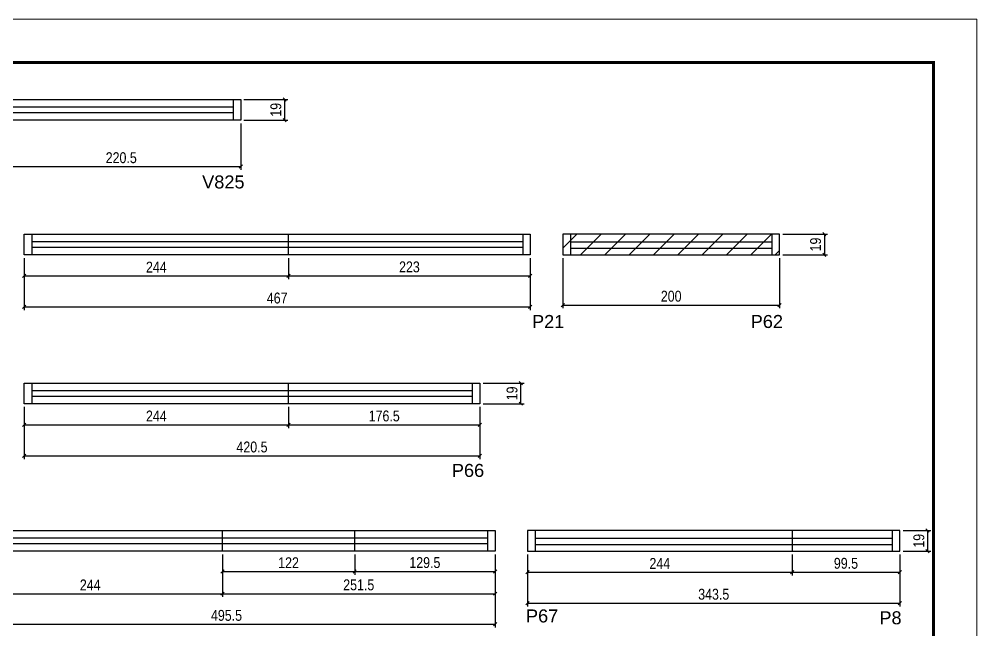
# Model space of a CAD drawing. Extents: x 1959 to 8212, y 239 to 4735.
# Drawn here: x 5744 to 6627, y 1875 to 2438 of the extents above; entities that cross this region are included whole.
import ezdxf

# ---------------------------------------------------------------- set-up
doc = ezdxf.new("R2010")
doc.units = 0
doc.linetypes.add('DASHED', pattern=[0.75, 0.5, -0.25])
for name, color, linetype in [('5', 5, 'Continuous'), ('COTA', 241, 'Continuous'), ('Painéis', 200, 'Continuous'), ('SARR_2.2x7', 40, 'Continuous')]:
    doc.layers.add(name, color=color, linetype=linetype)
for name, color, linetype, lineweight in [('Folhas', 255, 'Continuous', 9), ('REAPROVEITAMENTO', 251, 'Continuous', 9), ('SARRAFO DE PRESSAO', 251, 'DASHED', 9)]:
    doc.layers.add(name, color=color, linetype=linetype, lineweight=lineweight)
doc.styles.add('COTA TECNICA', font='techl___.ttf', dxfattribs={"height": 10})
doc.styles.add('COTA TECNICA-50', font='techl___.ttf', dxfattribs={"height": 10})
doc.styles.get("Standard").update_dxf_attribs({"font": 'arial.ttf'})
doc.dimstyles.new('COTA PAINEL-50', dxfattribs={"dimtxt": 10, "dimasz": 3, "dimexe": 3, "dimexo": 3, "dimgap": 3, "dimtad": 1, "dimdec": 1, "dimzin": 12, "dimdsep": 46, "dimtxsty": 'COTA TECNICA-50', "dimblk1": 'OBLIQUE', "dimblk2": 'OBLIQUE', "dimsah": 1, "dimcen": 0.9, "dimclrd": 4, "dimclre": 4, "dimclrt": 240, "dimadec": 1, "dimazin": 3, "dimtfac": 1, "dimtdec": 1, "dimtmove": 0, "dimatfit": 3, "dimfxl": 1, "dimtolj": 1, "dimtzin": 12, "dimarcsym": 0})
doc.dimstyles.new('PAINEL', dxfattribs={"dimtxt": 10, "dimasz": 3, "dimexe": 3, "dimexo": 3, "dimgap": 3, "dimtad": 1, "dimdec": 1, "dimzin": 12, "dimdsep": 46, "dimtxsty": 'COTA TECNICA', "dimblk1": 'OBLIQUE', "dimblk2": 'OBLIQUE', "dimsah": 1, "dimcen": 0.9, "dimclrd": 4, "dimclre": 4, "dimclrt": 240, "dimadec": 1, "dimazin": 3, "dimtfac": 1, "dimtdec": 1, "dimtmove": 0, "dimatfit": 3, "dimfxl": 1, "dimtolj": 1, "dimtzin": 12, "dimarcsym": 0})

# ---------------------------------------------------------------- blocks, each defined once
blk = doc.blocks.new('9999999999')
at = {"layer": 'Folhas'}
blk.add_lwpolyline([(98138.98, 34190.21), (99623.98, 34190.21), (99623.98, 35240.21), (98138.98, 35240.21)], close=True, dxfattribs=at)
at = {"layer": 'Folhas', "color": 30, "const_width": 3}
blk.add_lwpolyline([(98213.98, 34230.21), (99583.98, 34230.21), (99583.98, 35200.21), (98213.98, 35200.21)], close=True, dxfattribs=at)
blk = doc.blocks.new('_Oblique')
at = {"color": 0, "linetype": 'ByBlock', "lineweight": -2}
blk.add_line((-0.5, -0.5), (0.5, 0.5), dxfattribs=at)
blk = doc.blocks.new('*D1192')
at = {"layer": 'COTA', "color": 4, "lineweight": -2, "transparency": 16777216}
for p, q in [((5727.65, 2341.94), (5727.65, 2299.08)), ((5948.15, 2341.94), (5948.15, 2299.08)), ((5727.65, 2302.08), (5948.15, 2302.08))]:
    blk.add_line(p, q, dxfattribs=at)
at = {"layer": 'Defpoints', "color": 0, "transparency": 16777216}
for p in [(5727.65, 2344.94), (5948.15, 2344.94), (5948.15, 2302.08)]:
    blk.add_point(p, dxfattribs=at)
at = {"layer": 'COTA', "color": 4, "lineweight": -2, "transparency": 16777216, "xscale": 3, "yscale": 3, "zscale": 3, "rotation": 180}
blk.add_blockref('_Oblique', (5727.65, 2302.08), dxfattribs=at)
at = {"layer": 'COTA', "color": 4, "lineweight": -2, "transparency": 16777216, "xscale": 3, "yscale": 3, "zscale": 3}
blk.add_blockref('_Oblique', (5948.15, 2302.08), dxfattribs=at)
at = {"layer": 'COTA', "color": 240, "transparency": 16777216, "insert": (5837.9, 2310.19), "char_height": 10, "attachment_point": 5, "style": 'COTA TECNICA'}
blk.add_mtext('\\A1;220.5', dxfattribs=at)
blk = doc.blocks.new('*D1189')
at = {"layer": 'COTA', "color": 4, "lineweight": -2, "transparency": 16777216}
for p, q in [((5951.15, 2363.94), (5991.67, 2363.94)), ((5988.67, 2363.94), (5988.67, 2344.94)), ((5951.15, 2344.94), (5991.67, 2344.94))]:
    blk.add_line(p, q, dxfattribs=at)
at = {"layer": 'Defpoints', "color": 0, "transparency": 16777216}
for p in [(5948.15, 2363.94), (5948.15, 2344.94), (5988.67, 2344.94)]:
    blk.add_point(p, dxfattribs=at)
at = {"layer": 'COTA', "color": 4, "lineweight": -2, "transparency": 16777216, "xscale": 3, "yscale": 3, "zscale": 3}
for p, rotation in [((5988.67, 2363.94), 90), ((5988.67, 2344.94), 270)]:
    blk.add_blockref('_Oblique', p, dxfattribs=dict(at, rotation=rotation))
at = {"layer": 'COTA', "color": 240, "transparency": 16777216, "insert": (5980.58, 2354.44), "char_height": 10, "attachment_point": 5, "rotation": 90, "style": 'COTA TECNICA'}
blk.add_mtext('\\A1;19', dxfattribs=at)
blk = doc.blocks.new('*D1194')
at = {"layer": 'COTA', "color": 4, "lineweight": -2, "transparency": 16777216}
for p, q in [((5748.27, 2217.69), (5748.27, 2169.61)), ((6215.27, 2217.69), (6215.27, 2169.61)), ((5748.27, 2172.61), (6215.27, 2172.61))]:
    blk.add_line(p, q, dxfattribs=at)
at = {"layer": 'Defpoints', "color": 0, "transparency": 16777216}
for p in [(5748.27, 2220.69), (6215.27, 2220.69), (6215.27, 2172.61)]:
    blk.add_point(p, dxfattribs=at)
at = {"layer": 'COTA', "color": 4, "lineweight": -2, "transparency": 16777216, "xscale": 3, "yscale": 3, "zscale": 3, "rotation": 180}
blk.add_blockref('_Oblique', (5748.27, 2172.61), dxfattribs=at)
at = {"layer": 'COTA', "color": 4, "lineweight": -2, "transparency": 16777216, "xscale": 3, "yscale": 3, "zscale": 3}
blk.add_blockref('_Oblique', (6215.27, 2172.61), dxfattribs=at)
at = {"layer": 'COTA', "color": 240, "transparency": 16777216, "insert": (5981.77, 2180.71), "char_height": 10, "attachment_point": 5, "style": 'COTA TECNICA'}
blk.add_mtext('\\A1;467', dxfattribs=at)
blk = doc.blocks.new('*D1201')
at = {"layer": 'COTA', "color": 4, "lineweight": -2, "transparency": 16777216}
for p, q in [((5748.27, 2217.69), (5748.27, 2198.23)), ((5992.27, 2217.69), (5992.27, 2198.23)), ((5748.27, 2201.23), (5992.27, 2201.23))]:
    blk.add_line(p, q, dxfattribs=at)
at = {"layer": 'Defpoints', "color": 0, "transparency": 16777216}
for p in [(5748.27, 2220.69), (5992.27, 2220.69), (5992.27, 2201.23)]:
    blk.add_point(p, dxfattribs=at)
at = {"layer": 'COTA', "color": 4, "lineweight": -2, "transparency": 16777216, "xscale": 3, "yscale": 3, "zscale": 3, "rotation": 180}
blk.add_blockref('_Oblique', (5748.27, 2201.23), dxfattribs=at)
at = {"layer": 'COTA', "color": 4, "lineweight": -2, "transparency": 16777216, "xscale": 3, "yscale": 3, "zscale": 3}
blk.add_blockref('_Oblique', (5992.27, 2201.23), dxfattribs=at)
at = {"layer": 'COTA', "color": 240, "transparency": 16777216, "insert": (5870.27, 2209.3), "char_height": 10, "attachment_point": 5, "style": 'COTA TECNICA'}
blk.add_mtext('\\A1;244', dxfattribs=at)
blk = doc.blocks.new('*D1202')
at = {"layer": 'COTA', "color": 4, "lineweight": -2, "transparency": 16777216}
for p, q in [((5992.27, 2217.69), (5992.27, 2198.23)), ((6215.27, 2217.69), (6215.27, 2198.23)), ((5992.27, 2201.23), (6215.27, 2201.23))]:
    blk.add_line(p, q, dxfattribs=at)
at = {"layer": 'Defpoints', "color": 0, "transparency": 16777216}
for p in [(5992.27, 2220.69), (6215.27, 2220.69), (6215.27, 2201.23)]:
    blk.add_point(p, dxfattribs=at)
at = {"layer": 'COTA', "color": 4, "lineweight": -2, "transparency": 16777216, "xscale": 3, "yscale": 3, "zscale": 3, "rotation": 180}
blk.add_blockref('_Oblique', (5992.27, 2201.23), dxfattribs=at)
at = {"layer": 'COTA', "color": 4, "lineweight": -2, "transparency": 16777216, "xscale": 3, "yscale": 3, "zscale": 3}
blk.add_blockref('_Oblique', (6215.27, 2201.23), dxfattribs=at)
at = {"layer": 'COTA', "color": 240, "transparency": 16777216, "insert": (6103.77, 2209.45), "char_height": 10, "attachment_point": 5, "style": 'COTA TECNICA'}
blk.add_mtext('\\A1;223', dxfattribs=at)
blk = doc.blocks.new('*D1200')
at = {"layer": 'COTA', "color": 4, "linetype": 'ByBlock', "lineweight": -2, "transparency": 16777216}
for p, q in [((6245.27, 2217.69), (6245.27, 2171.32)), ((6445.27, 2217.69), (6445.27, 2171.32)), ((6245.27, 2174.32), (6445.27, 2174.32))]:
    blk.add_line(p, q, dxfattribs=at)
at = {"layer": 'Defpoints', "color": 0, "linetype": 'ByBlock', "transparency": 16777216}
for p in [(6245.27, 2220.69), (6445.27, 2220.69), (6445.27, 2174.32)]:
    blk.add_point(p, dxfattribs=at)
at = {"layer": 'COTA', "color": 4, "linetype": 'ByBlock', "lineweight": -2, "transparency": 16777216, "xscale": 3, "yscale": 3, "zscale": 3, "rotation": 180}
blk.add_blockref('_Oblique', (6245.27, 2174.32), dxfattribs=at)
at = {"layer": 'COTA', "color": 4, "linetype": 'ByBlock', "lineweight": -2, "transparency": 16777216, "xscale": 3, "yscale": 3, "zscale": 3}
blk.add_blockref('_Oblique', (6445.27, 2174.32), dxfattribs=at)
at = {"layer": 'COTA', "color": 240, "linetype": 'ByBlock', "transparency": 16777216, "insert": (6345.27, 2182.42), "char_height": 10, "attachment_point": 5, "style": 'COTA TECNICA-50'}
blk.add_mtext('\\A1;200', dxfattribs=at)
blk = doc.blocks.new('*D1199')
at = {"layer": 'COTA', "color": 4, "lineweight": -2, "transparency": 16777216}
for p, q in [((6448.27, 2239.69), (6489.59, 2239.69)), ((6486.59, 2239.69), (6486.59, 2220.69)), ((6448.27, 2220.69), (6489.59, 2220.69))]:
    blk.add_line(p, q, dxfattribs=at)
at = {"layer": 'Defpoints', "color": 0, "transparency": 16777216}
for p in [(6445.27, 2239.69), (6445.27, 2220.69), (6486.59, 2220.69)]:
    blk.add_point(p, dxfattribs=at)
at = {"layer": 'COTA', "color": 4, "lineweight": -2, "transparency": 16777216, "xscale": 3, "yscale": 3, "zscale": 3}
for p, rotation in [((6486.59, 2239.69), 90), ((6486.59, 2220.69), 270)]:
    blk.add_blockref('_Oblique', p, dxfattribs=dict(at, rotation=rotation))
at = {"layer": 'COTA', "color": 240, "transparency": 16777216, "insert": (6478.51, 2230.19), "char_height": 10, "attachment_point": 5, "rotation": 90, "style": 'COTA TECNICA'}
blk.add_mtext('\\A1;19', dxfattribs=at)
blk = doc.blocks.new('*D1209')
at = {"layer": 'COTA', "color": 4, "lineweight": -2, "transparency": 16777216}
for p, q in [((5748.27, 2080.31), (5748.27, 2032.22)), ((6168.77, 2080.31), (6168.77, 2032.22)), ((5748.27, 2035.22), (6168.77, 2035.22))]:
    blk.add_line(p, q, dxfattribs=at)
at = {"layer": 'Defpoints', "color": 0, "transparency": 16777216}
for p in [(5748.27, 2083.31), (6168.77, 2083.31), (6168.77, 2035.22)]:
    blk.add_point(p, dxfattribs=at)
at = {"layer": 'COTA', "color": 4, "lineweight": -2, "transparency": 16777216, "xscale": 3, "yscale": 3, "zscale": 3, "rotation": 180}
blk.add_blockref('_Oblique', (5748.27, 2035.22), dxfattribs=at)
at = {"layer": 'COTA', "color": 4, "lineweight": -2, "transparency": 16777216, "xscale": 3, "yscale": 3, "zscale": 3}
blk.add_blockref('_Oblique', (6168.77, 2035.22), dxfattribs=at)
at = {"layer": 'COTA', "color": 240, "transparency": 16777216, "insert": (5958.52, 2043.33), "char_height": 10, "attachment_point": 5, "style": 'COTA TECNICA'}
blk.add_mtext('\\A1;420.5', dxfattribs=at)
blk = doc.blocks.new('*D1214')
at = {"layer": 'COTA', "color": 4, "lineweight": -2, "transparency": 16777216}
for p, q in [((5748.27, 2080.31), (5748.27, 2060.85)), ((5992.27, 2080.31), (5992.27, 2060.85)), ((5748.27, 2063.85), (5992.27, 2063.85))]:
    blk.add_line(p, q, dxfattribs=at)
at = {"layer": 'Defpoints', "color": 0, "transparency": 16777216}
for p in [(5748.27, 2083.31), (5992.27, 2083.31), (5992.27, 2063.85)]:
    blk.add_point(p, dxfattribs=at)
at = {"layer": 'COTA', "color": 4, "lineweight": -2, "transparency": 16777216, "xscale": 3, "yscale": 3, "zscale": 3, "rotation": 180}
blk.add_blockref('_Oblique', (5748.27, 2063.85), dxfattribs=at)
at = {"layer": 'COTA', "color": 4, "lineweight": -2, "transparency": 16777216, "xscale": 3, "yscale": 3, "zscale": 3}
blk.add_blockref('_Oblique', (5992.27, 2063.85), dxfattribs=at)
at = {"layer": 'COTA', "color": 240, "transparency": 16777216, "insert": (5870.27, 2071.92), "char_height": 10, "attachment_point": 5, "style": 'COTA TECNICA'}
blk.add_mtext('\\A1;244', dxfattribs=at)
blk = doc.blocks.new('*D1215')
at = {"layer": 'COTA', "color": 4, "lineweight": -2, "transparency": 16777216}
for p, q in [((5992.27, 2080.31), (5992.27, 2060.85)), ((6168.77, 2080.31), (6168.77, 2060.85)), ((5992.27, 2063.85), (6168.77, 2063.85))]:
    blk.add_line(p, q, dxfattribs=at)
at = {"layer": 'Defpoints', "color": 0, "transparency": 16777216}
for p in [(5992.27, 2083.31), (6168.77, 2083.31), (6168.77, 2063.85)]:
    blk.add_point(p, dxfattribs=at)
at = {"layer": 'COTA', "color": 4, "lineweight": -2, "transparency": 16777216, "xscale": 3, "yscale": 3, "zscale": 3, "rotation": 180}
blk.add_blockref('_Oblique', (5992.27, 2063.85), dxfattribs=at)
at = {"layer": 'COTA', "color": 4, "lineweight": -2, "transparency": 16777216, "xscale": 3, "yscale": 3, "zscale": 3}
blk.add_blockref('_Oblique', (6168.77, 2063.85), dxfattribs=at)
at = {"layer": 'COTA', "color": 240, "transparency": 16777216, "insert": (6080.52, 2071.95), "char_height": 10, "attachment_point": 5, "style": 'COTA TECNICA'}
blk.add_mtext('\\A1;176.5', dxfattribs=at)
blk = doc.blocks.new('*D1216')
at = {"layer": 'COTA', "color": 4, "lineweight": -2, "transparency": 16777216}
for p, q in [((6171.77, 2102.31), (6209.55, 2102.31)), ((6206.55, 2083.31), (6206.55, 2102.31)), ((6171.77, 2083.31), (6209.55, 2083.31))]:
    blk.add_line(p, q, dxfattribs=at)
at = {"layer": 'Defpoints', "color": 0, "transparency": 16777216}
for p in [(6168.77, 2102.31), (6206.55, 2102.31), (6168.77, 2083.31)]:
    blk.add_point(p, dxfattribs=at)
at = {"layer": 'COTA', "color": 4, "lineweight": -2, "transparency": 16777216, "xscale": 3, "yscale": 3, "zscale": 3}
for p, rotation in [((6206.55, 2102.31), 90), ((6206.55, 2083.31), 270)]:
    blk.add_blockref('_Oblique', p, dxfattribs=dict(at, rotation=rotation))
at = {"layer": 'COTA', "color": 240, "transparency": 16777216, "insert": (6198.46, 2092.81), "char_height": 10, "attachment_point": 5, "rotation": 90, "style": 'COTA TECNICA'}
blk.add_mtext('\\A1;19', dxfattribs=at)
blk = doc.blocks.new('*D1219')
at = {"layer": 'COTA', "color": 4, "lineweight": -2, "transparency": 16777216}
for p, q in [((5687.27, 1944.34), (5687.27, 1876.83)), ((6182.77, 1944.34), (6182.77, 1876.83)), ((5687.27, 1879.83), (6182.77, 1879.83))]:
    blk.add_line(p, q, dxfattribs=at)
at = {"layer": 'Defpoints', "color": 0, "transparency": 16777216}
for p in [(5687.27, 1947.34), (6182.77, 1947.34), (6182.77, 1879.83)]:
    blk.add_point(p, dxfattribs=at)
at = {"layer": 'COTA', "color": 4, "lineweight": -2, "transparency": 16777216, "xscale": 3, "yscale": 3, "zscale": 3, "rotation": 180}
blk.add_blockref('_Oblique', (5687.27, 1879.83), dxfattribs=at)
at = {"layer": 'COTA', "color": 4, "lineweight": -2, "transparency": 16777216, "xscale": 3, "yscale": 3, "zscale": 3}
blk.add_blockref('_Oblique', (6182.77, 1879.83), dxfattribs=at)
at = {"layer": 'COTA', "color": 240, "transparency": 16777216, "insert": (5935.02, 1887.97), "char_height": 10, "attachment_point": 5, "style": 'COTA TECNICA'}
blk.add_mtext('\\A1;495.5', dxfattribs=at)
blk = doc.blocks.new('*D1225')
at = {"layer": 'COTA', "color": 4, "lineweight": -2, "transparency": 16777216}
for p, q in [((5687.27, 1944.34), (5687.27, 1905.03)), ((5931.27, 1944.34), (5931.27, 1905.03)), ((5687.27, 1908.03), (5931.27, 1908.03))]:
    blk.add_line(p, q, dxfattribs=at)
at = {"layer": 'Defpoints', "color": 0, "transparency": 16777216}
for p in [(5687.27, 1947.34), (5931.27, 1947.34), (5931.27, 1908.03)]:
    blk.add_point(p, dxfattribs=at)
at = {"layer": 'COTA', "color": 4, "lineweight": -2, "transparency": 16777216, "xscale": 3, "yscale": 3, "zscale": 3, "rotation": 180}
blk.add_blockref('_Oblique', (5687.27, 1908.03), dxfattribs=at)
at = {"layer": 'COTA', "color": 4, "lineweight": -2, "transparency": 16777216, "xscale": 3, "yscale": 3, "zscale": 3}
blk.add_blockref('_Oblique', (5931.27, 1908.03), dxfattribs=at)
at = {"layer": 'COTA', "color": 240, "transparency": 16777216, "insert": (5809.27, 1916.1), "char_height": 10, "attachment_point": 5, "style": 'COTA TECNICA'}
blk.add_mtext('\\A1;244', dxfattribs=at)
blk = doc.blocks.new('*D1226')
at = {"layer": 'COTA', "color": 4, "lineweight": -2, "transparency": 16777216}
for p, q in [((5931.27, 1944.34), (5931.27, 1905.03)), ((6182.77, 1944.34), (6182.77, 1905.03)), ((5931.27, 1908.03), (6182.77, 1908.03))]:
    blk.add_line(p, q, dxfattribs=at)
at = {"layer": 'Defpoints', "color": 0, "transparency": 16777216}
for p in [(5931.27, 1947.34), (6182.77, 1947.34), (6182.77, 1908.03)]:
    blk.add_point(p, dxfattribs=at)
at = {"layer": 'COTA', "color": 4, "lineweight": -2, "transparency": 16777216, "xscale": 3, "yscale": 3, "zscale": 3, "rotation": 180}
blk.add_blockref('_Oblique', (5931.27, 1908.03), dxfattribs=at)
at = {"layer": 'COTA', "color": 4, "lineweight": -2, "transparency": 16777216, "xscale": 3, "yscale": 3, "zscale": 3}
blk.add_blockref('_Oblique', (6182.77, 1908.03), dxfattribs=at)
at = {"layer": 'COTA', "color": 240, "transparency": 16777216, "insert": (6057.02, 1916.14), "char_height": 10, "attachment_point": 5, "style": 'COTA TECNICA'}
blk.add_mtext('\\A1;251.5', dxfattribs=at)
blk = doc.blocks.new('*D1227')
at = {"layer": 'COTA', "color": 4, "lineweight": -2, "transparency": 16777216}
for p, q in [((5931.27, 1944.34), (5931.27, 1925.54)), ((6053.27, 1944.34), (6053.27, 1925.54)), ((5931.27, 1928.54), (6053.27, 1928.54))]:
    blk.add_line(p, q, dxfattribs=at)
at = {"layer": 'Defpoints', "color": 0, "transparency": 16777216}
for p in [(5931.27, 1947.34), (6053.27, 1947.34), (6053.27, 1928.54)]:
    blk.add_point(p, dxfattribs=at)
at = {"layer": 'COTA', "color": 4, "lineweight": -2, "transparency": 16777216, "xscale": 3, "yscale": 3, "zscale": 3, "rotation": 180}
blk.add_blockref('_Oblique', (5931.27, 1928.54), dxfattribs=at)
at = {"layer": 'COTA', "color": 4, "lineweight": -2, "transparency": 16777216, "xscale": 3, "yscale": 3, "zscale": 3}
blk.add_blockref('_Oblique', (6053.27, 1928.54), dxfattribs=at)
at = {"layer": 'COTA', "color": 240, "transparency": 16777216, "insert": (5992.27, 1936.6), "char_height": 10, "attachment_point": 5, "style": 'COTA TECNICA'}
blk.add_mtext('\\A1;122', dxfattribs=at)
blk = doc.blocks.new('*D1228')
at = {"layer": 'COTA', "color": 4, "lineweight": -2, "transparency": 16777216}
for p, q in [((6053.27, 1944.34), (6053.27, 1925.54)), ((6182.77, 1944.34), (6182.77, 1925.54)), ((6053.27, 1928.54), (6182.77, 1928.54))]:
    blk.add_line(p, q, dxfattribs=at)
at = {"layer": 'Defpoints', "color": 0, "transparency": 16777216}
for p in [(6053.27, 1947.34), (6182.77, 1947.34), (6182.77, 1928.54)]:
    blk.add_point(p, dxfattribs=at)
at = {"layer": 'COTA', "color": 4, "lineweight": -2, "transparency": 16777216, "xscale": 3, "yscale": 3, "zscale": 3, "rotation": 180}
blk.add_blockref('_Oblique', (6053.27, 1928.54), dxfattribs=at)
at = {"layer": 'COTA', "color": 4, "lineweight": -2, "transparency": 16777216, "xscale": 3, "yscale": 3, "zscale": 3}
blk.add_blockref('_Oblique', (6182.77, 1928.54), dxfattribs=at)
at = {"layer": 'COTA', "color": 240, "transparency": 16777216, "insert": (6118.02, 1936.68), "char_height": 10, "attachment_point": 5, "style": 'COTA TECNICA'}
blk.add_mtext('\\A1;129.5', dxfattribs=at)
blk = doc.blocks.new('*D1230')
at = {"layer": 'COTA', "color": 4, "linetype": 'ByBlock', "lineweight": -2, "transparency": 16777216}
for p, q in [((6212.77, 1944.34), (6212.77, 1896.25)), ((6556.27, 1944.34), (6556.27, 1896.25)), ((6212.77, 1899.25), (6556.27, 1899.25))]:
    blk.add_line(p, q, dxfattribs=at)
at = {"layer": 'Defpoints', "color": 0, "linetype": 'ByBlock', "transparency": 16777216}
for p in [(6212.77, 1947.34), (6556.27, 1947.34), (6556.27, 1899.25)]:
    blk.add_point(p, dxfattribs=at)
at = {"layer": 'COTA', "color": 4, "linetype": 'ByBlock', "lineweight": -2, "transparency": 16777216, "xscale": 3, "yscale": 3, "zscale": 3, "rotation": 180}
blk.add_blockref('_Oblique', (6212.77, 1899.25), dxfattribs=at)
at = {"layer": 'COTA', "color": 4, "linetype": 'ByBlock', "lineweight": -2, "transparency": 16777216, "xscale": 3, "yscale": 3, "zscale": 3}
blk.add_blockref('_Oblique', (6556.27, 1899.25), dxfattribs=at)
at = {"layer": 'COTA', "color": 240, "linetype": 'ByBlock', "transparency": 16777216, "insert": (6384.52, 1907.47), "char_height": 10, "attachment_point": 5, "style": 'COTA TECNICA-50'}
blk.add_mtext('\\A1;343.5', dxfattribs=at)
blk = doc.blocks.new('*D1231')
at = {"layer": 'COTA', "color": 4, "lineweight": -2, "transparency": 16777216}
for p, q in [((6212.77, 1944.34), (6212.77, 1924.88)), ((6456.77, 1944.34), (6456.77, 1924.88)), ((6212.77, 1927.88), (6456.77, 1927.88))]:
    blk.add_line(p, q, dxfattribs=at)
at = {"layer": 'Defpoints', "color": 0, "transparency": 16777216}
for p in [(6212.77, 1947.34), (6456.77, 1947.34), (6456.77, 1927.88)]:
    blk.add_point(p, dxfattribs=at)
at = {"layer": 'COTA', "color": 4, "lineweight": -2, "transparency": 16777216, "xscale": 3, "yscale": 3, "zscale": 3, "rotation": 180}
blk.add_blockref('_Oblique', (6212.77, 1927.88), dxfattribs=at)
at = {"layer": 'COTA', "color": 4, "lineweight": -2, "transparency": 16777216, "xscale": 3, "yscale": 3, "zscale": 3}
blk.add_blockref('_Oblique', (6456.77, 1927.88), dxfattribs=at)
at = {"layer": 'COTA', "color": 240, "transparency": 16777216, "insert": (6334.77, 1935.95), "char_height": 10, "attachment_point": 5, "style": 'COTA TECNICA'}
blk.add_mtext('\\A1;244', dxfattribs=at)
blk = doc.blocks.new('*D1232')
at = {"layer": 'COTA', "color": 4, "lineweight": -2, "transparency": 16777216}
for p, q in [((6456.77, 1944.34), (6456.77, 1924.88)), ((6556.27, 1944.34), (6556.27, 1924.88)), ((6456.77, 1927.88), (6556.27, 1927.88))]:
    blk.add_line(p, q, dxfattribs=at)
at = {"layer": 'Defpoints', "color": 0, "transparency": 16777216}
for p in [(6456.77, 1947.34), (6556.27, 1947.34), (6556.27, 1927.88)]:
    blk.add_point(p, dxfattribs=at)
at = {"layer": 'COTA', "color": 4, "lineweight": -2, "transparency": 16777216, "xscale": 3, "yscale": 3, "zscale": 3, "rotation": 180}
blk.add_blockref('_Oblique', (6456.77, 1927.88), dxfattribs=at)
at = {"layer": 'COTA', "color": 4, "lineweight": -2, "transparency": 16777216, "xscale": 3, "yscale": 3, "zscale": 3}
blk.add_blockref('_Oblique', (6556.27, 1927.88), dxfattribs=at)
at = {"layer": 'COTA', "color": 240, "transparency": 16777216, "insert": (6506.52, 1936.01), "char_height": 10, "attachment_point": 5, "style": 'COTA TECNICA'}
blk.add_mtext('\\A1;99.5', dxfattribs=at)
blk = doc.blocks.new('*D1229')
at = {"layer": 'COTA', "color": 4, "lineweight": -2, "transparency": 16777216}
for p, q in [((6559.27, 1966.34), (6584.85, 1966.34)), ((6581.85, 1966.34), (6581.85, 1947.34)), ((6559.27, 1947.34), (6584.85, 1947.34))]:
    blk.add_line(p, q, dxfattribs=at)
at = {"layer": 'Defpoints', "color": 0, "transparency": 16777216}
for p in [(6556.27, 1966.34), (6556.27, 1947.34), (6581.85, 1947.34)]:
    blk.add_point(p, dxfattribs=at)
at = {"layer": 'COTA', "color": 4, "lineweight": -2, "transparency": 16777216, "xscale": 3, "yscale": 3, "zscale": 3}
for p, rotation in [((6581.85, 1966.34), 90), ((6581.85, 1947.34), 270)]:
    blk.add_blockref('_Oblique', p, dxfattribs=dict(at, rotation=rotation))
at = {"layer": 'COTA', "color": 240, "transparency": 16777216, "insert": (6573.76, 1956.84), "char_height": 10, "attachment_point": 5, "rotation": 90, "style": 'COTA TECNICA'}
blk.add_mtext('\\A1;19', dxfattribs=at)

msp = doc.modelspace()

# ---------------------------------------------------------------- hatches: boundary and pattern name
at = {"layer": 'REAPROVEITAMENTO'}
h = msp.add_hatch(dxfattribs=at)
h.set_pattern_fill('ANSI31', color=256, scale=5, style=0)
h.set_pattern_definition([(45, (-30.646, 14.334), (-11.22532, 11.22532), [])])
h.paths.add_polyline_path([(6245.27, 2239.69), (6245.27, 2220.69), (6445.27, 2220.69), (6445.27, 2239.69)])

# ---------------------------------------------------------------- linework, layer by layer
at = {"layer": 'Painéis'}
for p, q in [((5483.65, 2363.94), (5948.15, 2363.94)), ((5948.15, 2363.94), (5948.15, 2344.94)), ((5948.15, 2344.94), (5483.65, 2344.94)), ((5748.27, 2220.69), (5748.27, 2239.69)), ((5748.27, 2239.69), (6215.27, 2239.69)), ((5992.27, 2220.69), (5992.27, 2239.69)), ((6215.27, 2239.69), (6215.27, 2220.69)), ((6215.27, 2220.69), (5748.27, 2220.69)), ((5748.27, 2083.31), (5748.27, 2102.31)), ((5748.27, 2102.31), (6168.77, 2102.31)), ((5992.27, 2083.31), (5992.27, 2102.31)), ((6168.77, 2102.31), (6168.77, 2083.31)), ((6168.77, 2083.31), (5748.27, 2083.31)), ((5687.27, 1966.34), (6182.77, 1966.34)), ((5931.27, 1947.34), (5931.27, 1966.34)), ((6053.27, 1947.34), (6053.27, 1966.34)), ((6182.77, 1966.34), (6182.77, 1947.34)), ((6182.77, 1947.34), (5687.27, 1947.34))]:
    msp.add_line(p, q, dxfattribs=at)
at = {"layer": 'Painéis', "linetype": 'ByBlock'}
msp.add_line((6456.77, 1966.34), (6456.77, 1947.34), dxfattribs=at)
for points in [[(6245.27, 2239.69), (6245.27, 2220.69), (6445.27, 2220.69), (6445.27, 2239.69)], [(6212.77, 1966.34), (6212.77, 1947.34), (6556.27, 1947.34), (6556.27, 1966.34)]]:
    msp.add_lwpolyline(points, close=True, dxfattribs=at)
at = {"layer": 'SARR_2.2x7', "linetype": 'Continuous'}
for p, q in [((5941.15, 2363.94), (5941.15, 2344.94)), ((5941.15, 2356.94), (5727.65, 2356.94)), ((5727.65, 2351.94), (5941.15, 2351.94)), ((5755.27, 2239.69), (5755.27, 2220.69)), ((6208.27, 2239.69), (6208.27, 2220.69)), ((6252.27, 2239.69), (6252.27, 2220.69)), ((6438.27, 2239.69), (6438.27, 2220.69)), ((5992.27, 2232.69), (5755.27, 2232.69)), ((5755.27, 2227.69), (5992.27, 2227.69)), ((6208.27, 2232.69), (5992.27, 2232.69)), ((5992.27, 2227.69), (6208.27, 2227.69)), ((6252.27, 2232.69), (6438.27, 2232.69)), ((6252.27, 2226.69), (6438.27, 2226.69)), ((5755.27, 2102.31), (5755.27, 2083.31)), ((5992.27, 2095.31), (5755.27, 2095.31)), ((6161.77, 2095.31), (5992.27, 2095.31)), ((6161.77, 2102.31), (6161.77, 2083.31)), ((5755.27, 2090.31), (5992.27, 2090.31)), ((5992.27, 2090.31), (6161.77, 2090.31)), ((6175.77, 1966.34), (6175.77, 1947.34)), ((6219.77, 1966.34), (6219.77, 1947.34)), ((6549.27, 1966.34), (6549.27, 1947.34)), ((5931.27, 1959.34), (5694.27, 1959.34)), ((5694.27, 1954.34), (5931.27, 1954.34)), ((6175.77, 1959.34), (5931.27, 1959.34)), ((5931.27, 1954.34), (6175.77, 1954.34)), ((6219.77, 1959.34), (6456.77, 1959.34)), ((6219.77, 1953.34), (6456.77, 1953.34)), ((6456.77, 1959.34), (6549.27, 1959.34)), ((6456.77, 1953.34), (6549.27, 1953.34))]:
    msp.add_line(p, q, dxfattribs=at)

# ---------------------------------------------------------------- block references
at = {"layer": 'SARRAFO DE PRESSAO', "color": 6, "linetype": 'ByBlock'}
msp.add_blockref('9999999999', (-92996.71, -32802.14), dxfattribs=at)

# ---------------------------------------------------------------- texts
at = {"layer": '5', "linetype": 'Continuous'}
for s, rotation, p in [('V825', 359.99996, (5912.54, 2281.88)), ('P21', 0.00004, (6216.89, 2153.15)), ('P62', 0.00004, (6418.61, 2153.15)), ('P66', 0.00004, (6142.91, 2015.76)), ('P67', 359.99996, (6211.26, 1881.5)), ('P8', 0.00004, (6537.36, 1879.79))]:
    msp.add_text(s, height=12, rotation=rotation, dxfattribs=at).set_placement(p)

# ---------------------------------------------------------------- dimensions: what is measured, and where the dimension line sits
at = {"layer": 'COTA'}
for base, p1, p2, picture, middle in [((5988.67, 2344.94), (5948.15, 2363.94), (5948.15, 2344.94), '*D1189', (5980.58, 2354.44)), ((6486.59, 2220.69), (6445.27, 2239.69), (6445.27, 2220.69), '*D1199', (6478.51, 2230.19)), ((6206.55, 2102.31), (6168.77, 2083.31), (6168.77, 2102.31), '*D1216', (6198.46, 2092.81)), ((6581.85, 1947.34), (6556.27, 1966.34), (6556.27, 1947.34), '*D1229', (6573.76, 1956.84))]:
    dim = msp.add_linear_dim(base=base, p1=p1, p2=p2, angle=90, dimstyle='PAINEL', dxfattribs=at)
    dim.commit()
    dim.dimension.update_dxf_attribs({"geometry": picture, "text_midpoint": middle})
for base, p1, p2, picture, middle in [((5948.15, 2302.08), (5727.65, 2344.94), (5948.15, 2344.94), '*D1192', (5837.9, 2310.19)), ((6215.27, 2172.61), (5748.27, 2220.69), (6215.27, 2220.69), '*D1194', (5981.77, 2180.71)), ((5992.27, 2201.23), (5748.27, 2220.69), (5992.27, 2220.69), '*D1201', (5870.27, 2209.3)), ((6168.77, 2035.22), (5748.27, 2083.31), (6168.77, 2083.31), '*D1209', (5958.52, 2043.33)), ((5992.27, 2063.85), (5748.27, 2083.31), (5992.27, 2083.31), '*D1214', (5870.27, 2071.92)), ((6182.77, 1879.83), (5687.27, 1947.34), (6182.77, 1947.34), '*D1219', (5935.02, 1887.97)), ((5931.27, 1908.03), (5687.27, 1947.34), (5931.27, 1947.34), '*D1225', (5809.27, 1916.1)), ((6053.27, 1928.54), (5931.27, 1947.34), (6053.27, 1947.34), '*D1227', (5992.27, 1936.6)), ((6456.77, 1927.88), (6212.77, 1947.34), (6456.77, 1947.34), '*D1231', (6334.77, 1935.95))]:
    dim = msp.add_linear_dim(base=base, p1=p1, p2=p2, dimstyle='PAINEL', dxfattribs=at)
    dim.commit()
    dim.dimension.update_dxf_attribs({"geometry": picture, "text_midpoint": middle})
for base, p1, p2, picture, middle in [((6215.27, 2201.23), (5992.27, 2220.69), (6215.27, 2220.69), '*D1202', (6103.77, 2209.45)), ((6168.77, 2063.85), (5992.27, 2083.31), (6168.77, 2083.31), '*D1215', (6080.52, 2071.95)), ((6182.77, 1908.03), (5931.27, 1947.34), (6182.77, 1947.34), '*D1226', (6057.02, 1916.14)), ((6182.77, 1928.54), (6053.27, 1947.34), (6182.77, 1947.34), '*D1228', (6118.02, 1936.68)), ((6556.27, 1927.88), (6456.77, 1947.34), (6556.27, 1947.34), '*D1232', (6506.52, 1936.01))]:
    dim = msp.add_linear_dim(base=base, p1=p1, p2=p2, dimstyle='PAINEL', override={"dimtmove": 1}, dxfattribs=at)
    dim.commit()
    dim.dimension.update_dxf_attribs({"geometry": picture, "text_midpoint": middle})
at = {"layer": 'COTA', "color": 1, "linetype": 'ByBlock'}
for base, p1, p2, picture, middle in [((6445.27, 2174.32), (6245.27, 2220.69), (6445.27, 2220.69), '*D1200', (6345.27, 2182.42)), ((6556.27, 1899.25), (6212.77, 1947.34), (6556.27, 1947.34), '*D1230', (6384.52, 1907.47))]:
    dim = msp.add_linear_dim(base=base, p1=p1, p2=p2, dimstyle='COTA PAINEL-50', override={"dimarcsym": 1}, dxfattribs=at)
    dim.commit()
    dim.dimension.update_dxf_attribs({"geometry": picture, "text_midpoint": middle})

doc.saveas('drawing.dxf')
